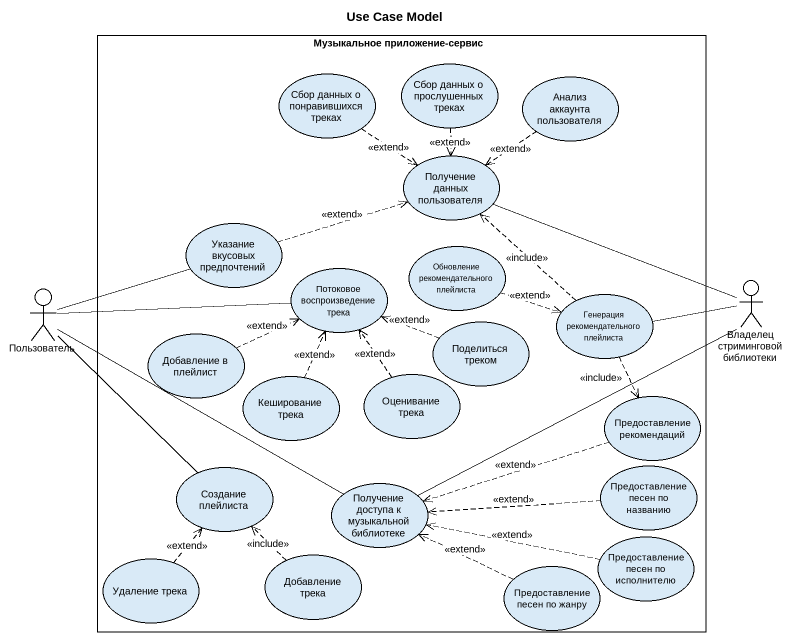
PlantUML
@startuml
title Use Case Model
rectangle "Музыкальное приложение-сервис" as Музыкальное_приложение {
  usecase "Сбор данных о прослушенных треках" as Сбор_данных_о_прослушенных
  usecase "Сбор данных о понравившихся треках" as Сбор_данных_о_понравившихся
  usecase "Анализ аккаунта пользователя" as Анализ_аккаунта_пользователя
  usecase "Получение данных пользователя" as Получение_данных
  usecase "Указание вкусовых предпочтений" as Указание_вкусовых
  usecase "Потоковое воспроизведение трека" as Потоковое_воспроизведение
  usecase "Обновление рекомендательного плейлиста" as Обновление
  usecase "Генерация рекомендательного плейлиста" as Генерация_рекомендательного
  usecase "Добавление в плейлист" as Добавление_в_плейлист
  usecase "Поделиться треком" as Поделиться_треком
  usecase "Кеширование трека" as Кеширование_трека
  usecase "Оценивание трека" as Оценивание_трека
  usecase "Предоставление рекомендаций" as Предоставление_рекомендаций
  usecase "Создание плейлиста" as Создание_плейлиста
  usecase "Получение доступа к музыкальной библиотеке" as Получение_доступа_к
  usecase "Предоставление песен по названию" as Предоставление_песен_по
  usecase "Удаление трека" as Удаление_трека
  usecase "Добавление трека" as Добавление_трека
  usecase "Предоставление песен по жанру" as Предоставление_песен_по_2
  usecase "Предоставление песен по исполнителю" as Предоставление_песен_по_3
}
actor Пользователь
actor "Владелец стриминговой библиотеки" as Владелец_стриминговой
Сбор_данных_о_прослушенных ..> Получение_данных : <<extend>>
Сбор_данных_о_понравившихся ..> Получение_данных : <<extend>>
Анализ_аккаунта_пользователя ..> Получение_данных : <<extend>>
Получение_данных -right- Владелец_стриминговой
Указание_вкусовых .right.> Получение_данных : <<extend>>
Обновление .right.> Генерация_рекомендательного : <<extend>>
Пользователь -right- Указание_вкусовых
Пользователь -right- Потоковое_воспроизведение
Пользователь -- Создание_плейлиста
Генерация_рекомендательного .up.> Получение_данных : <<include>>
Генерация_рекомендательного ..> Предоставление_рекомендаций : <<include>>
Владелец_стриминговой -left- Генерация_рекомендательного
Добавление_в_плейлист .right.> Потоковое_воспроизведение : <<extend>>
Поделиться_треком .left.> Потоковое_воспроизведение : <<extend>>
Кеширование_трека .up.> Потоковое_воспроизведение : <<extend>>
Оценивание_трека .up.> Потоковое_воспроизведение : <<extend>>
Предоставление_рекомендаций .left.> Получение_доступа_к : <<extend>>
Получение_доступа_к -left- Пользователь
Получение_доступа_к -right- Владелец_стриминговой
Предоставление_песен_по .left.> Получение_доступа_к : <<extend>>
Удаление_трека .up.> Создание_плейлиста : <<extend>>
Добавление_трека .up.> Создание_плейлиста : <<include>>
Предоставление_песен_по_2 .left.> Получение_доступа_к : <<extend>>
Предоставление_песен_по_3 .left.> Получение_доступа_к : <<extend>>
@enduml
